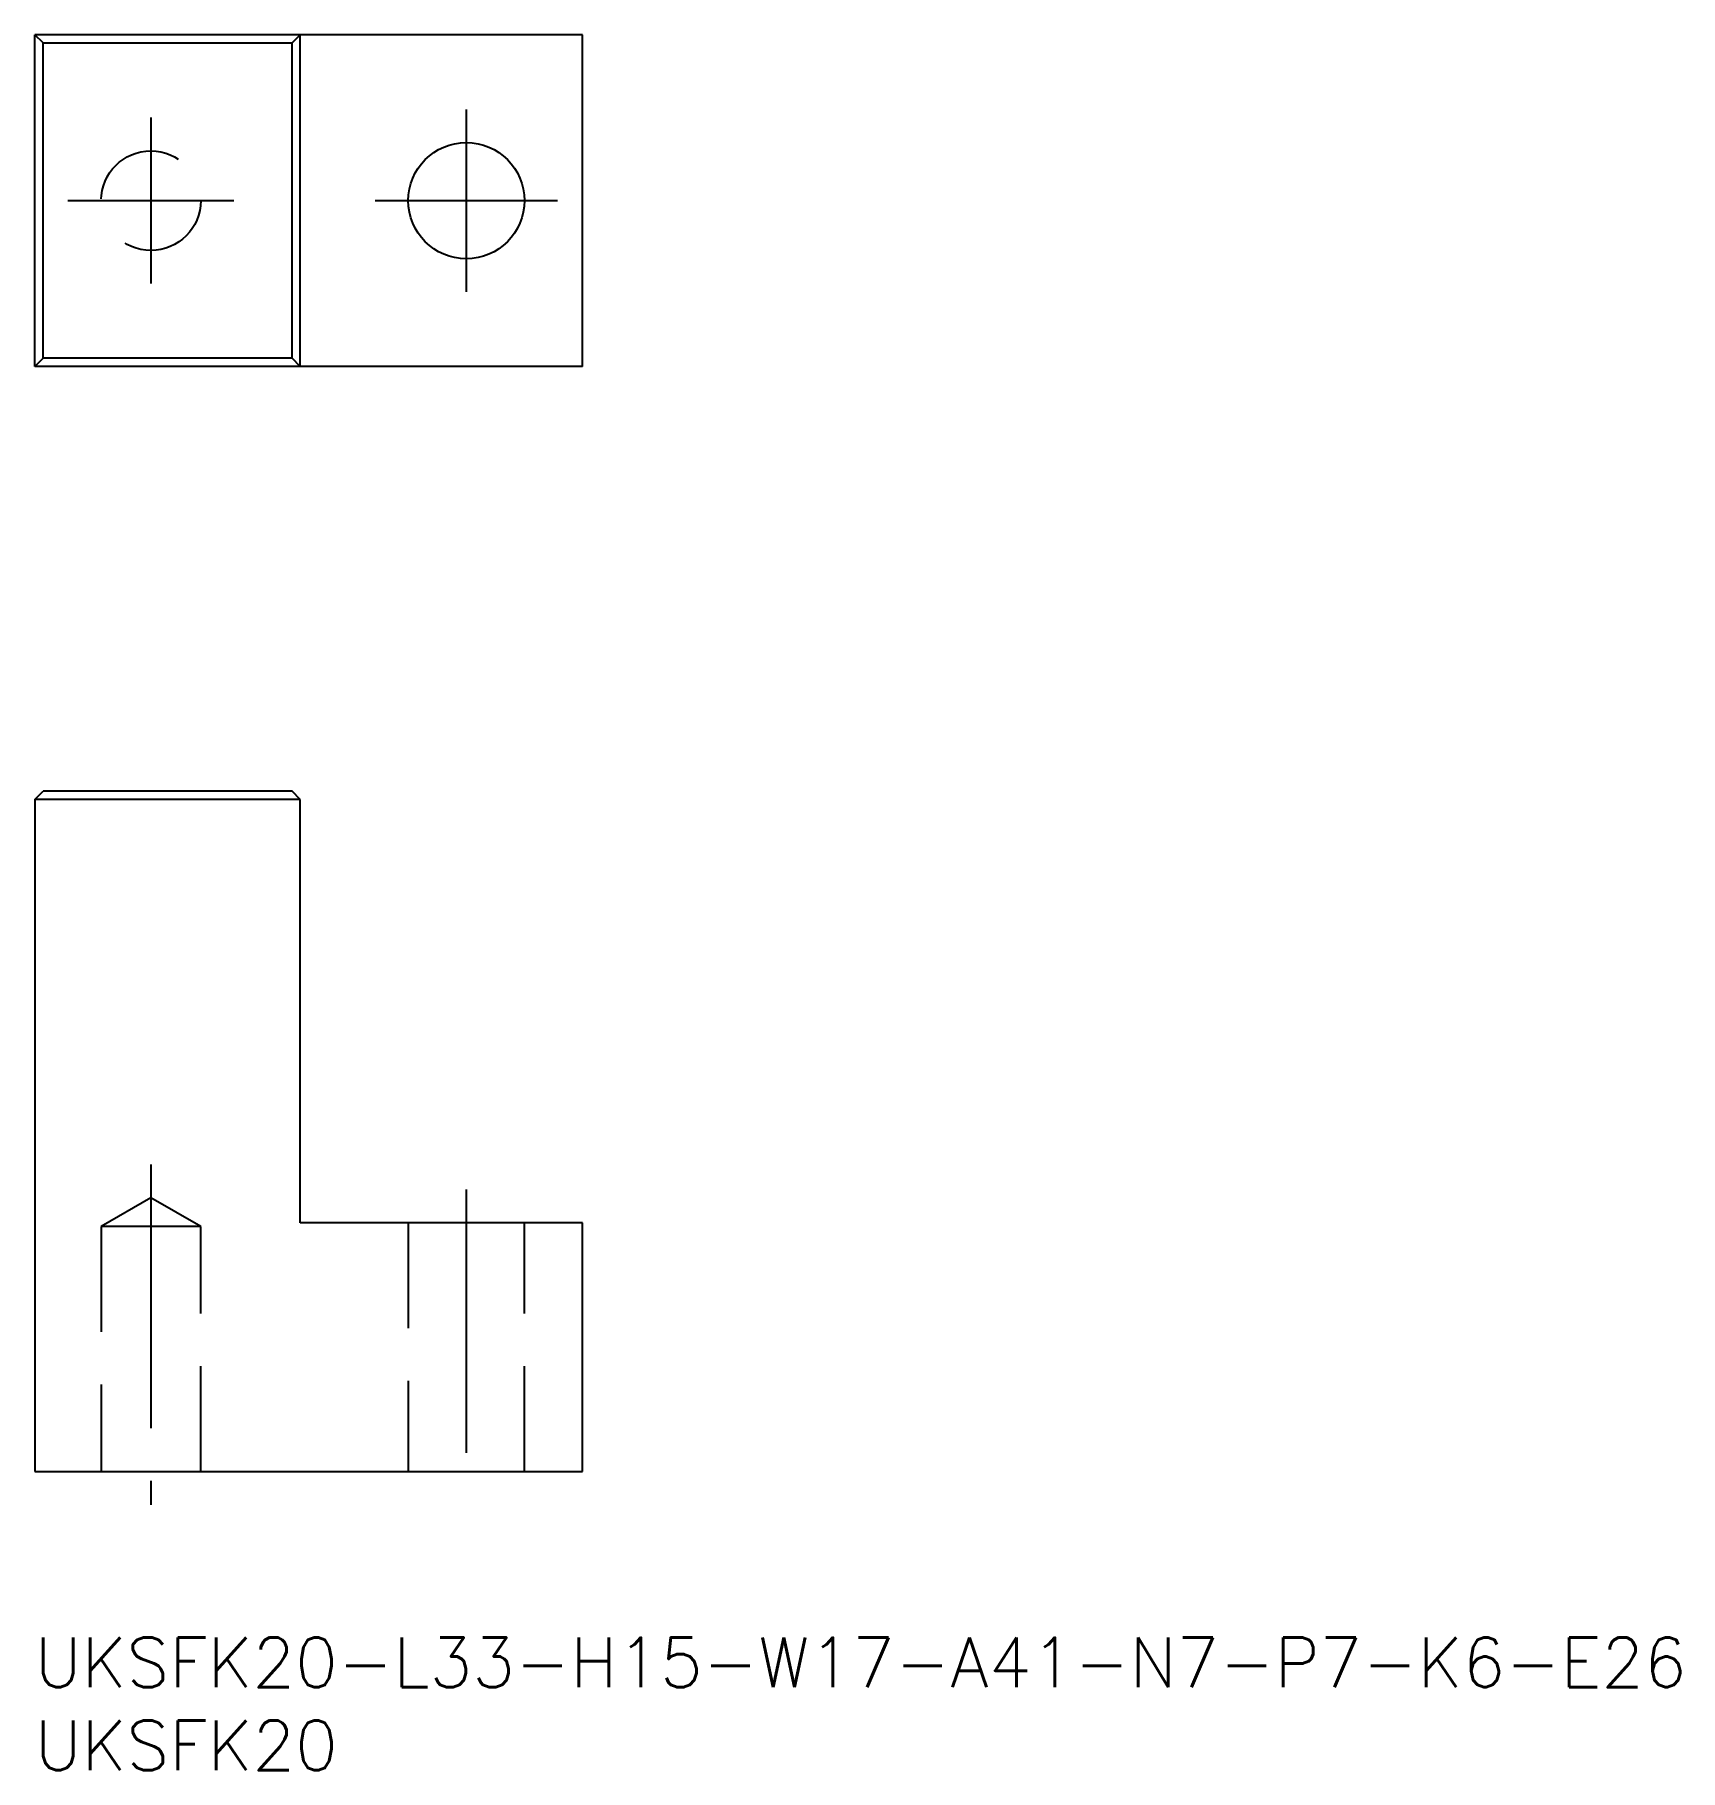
# Model space of a CAD drawing. Extents: x 0 to 99, y -8 to 97.
import ezdxf

# ---------------------------------------------------------------- set-up
doc = ezdxf.new("R2010")
doc.units = 0
doc.header["$LTSCALE"] = 0.5
doc.linetypes.add('CENTER', pattern=[50.8, 31.75, -6.35, 6.35, -6.35])
doc.linetypes.add('DASHED', pattern=[19.05, 12.7, -6.35])
for name, color, linetype in [('MSM_CENTER', 1, 'CENTER'), ('MSM_CONTINUOUS', 7, 'CONTINUOUS'), ('MSM_DASHED', 4, 'DASHED'), ('MSM_PART_NUMBER', 7, 'CONTINUOUS')]:
    doc.layers.add(name, color=color, linetype=linetype)
doc.styles.get("Standard").update_dxf_attribs({"font": 'txt.shx', "height": 3, "bigfont": 'bigfont.shx'})

# ---------------------------------------------------------------- blocks, each defined once
blk = doc.blocks.new('*U22')
at = {"layer": 'MSM_PART_NUMBER'}
blk.add_text('UKSFK20-L33-H15-W17-A41-N7-P7-K6-E26', height=3, dxfattribs=at).set_placement((0, -3))
blk = doc.blocks.new('*U23')
at = {"layer": 'MSM_PART_NUMBER'}
blk.add_text('UKSFK20', height=3, dxfattribs=at).set_placement((0, -8))

msp = doc.modelspace()

# ---------------------------------------------------------------- linework, layer by layer
at = {"layer": 'MSM_CENTER'}
for p, q in [((26, 92.09), (26, 81.09)), ((7, 91.59), (7, 81.59)), ((2, 86.59), (12, 86.59)), ((20.5, 86.59), (31.5, 86.59)), ((7, 28.5), (7, 8)), ((26, 27), (26, 8))]:
    msp.add_line(p, q, dxfattribs=at)
at = {"layer": 'MSM_CONTINUOUS'}
for p, q in [((0, 76.59), (0, 96.59)), ((0.5, 96.09), (0, 96.59)), ((33, 96.59), (0, 96.59)), ((16, 96.59), (15.5, 96.09)), ((16, 76.59), (16, 96.59)), ((33, 76.59), (33, 96.59)), ((0.5, 77.09), (0.5, 96.09)), ((0.5, 96.09), (15.5, 96.09)), ((15.5, 77.09), (15.5, 96.09)), ((0, 76.59), (0.5, 77.09)), ((33, 76.59), (0, 76.59)), ((15.5, 77.09), (0.5, 77.09)), ((16, 76.59), (15.5, 77.09)), ((0, 50.5), (0.5, 51)), ((0, 50.5), (0, 10)), ((16, 50.5), (0, 50.5)), ((15.5, 51), (0.5, 51)), ((16, 50.5), (15.5, 51)), ((16, 25), (16, 50.5)), ((33, 25), (16, 25)), ((33, 10), (33, 25)), ((0, 10), (33, 10))]:
    msp.add_line(p, q, dxfattribs=at)
msp.add_circle((26, 86.59), 3.5, dxfattribs=at)
at = {"layer": 'MSM_DASHED'}
for p, q in [((7, 26.5), (4, 24.77)), ((10, 24.77), (7, 26.5)), ((10, 24.77), (4, 24.77)), ((4, 24.77), (4, 10)), ((10, 10), (10, 24.77)), ((22.5, 25), (22.5, 10)), ((29.5, 10), (29.5, 25))]:
    msp.add_line(p, q, dxfattribs=at)
msp.add_circle((7, 86.59), 3, dxfattribs=at)

# ---------------------------------------------------------------- block references
at = {"layer": 'MSM_CONTINUOUS'}
for name in ['*U22', '*U23']:
    msp.add_blockref(name, (0, 0), dxfattribs=at)

doc.saveas('drawing.dxf')
